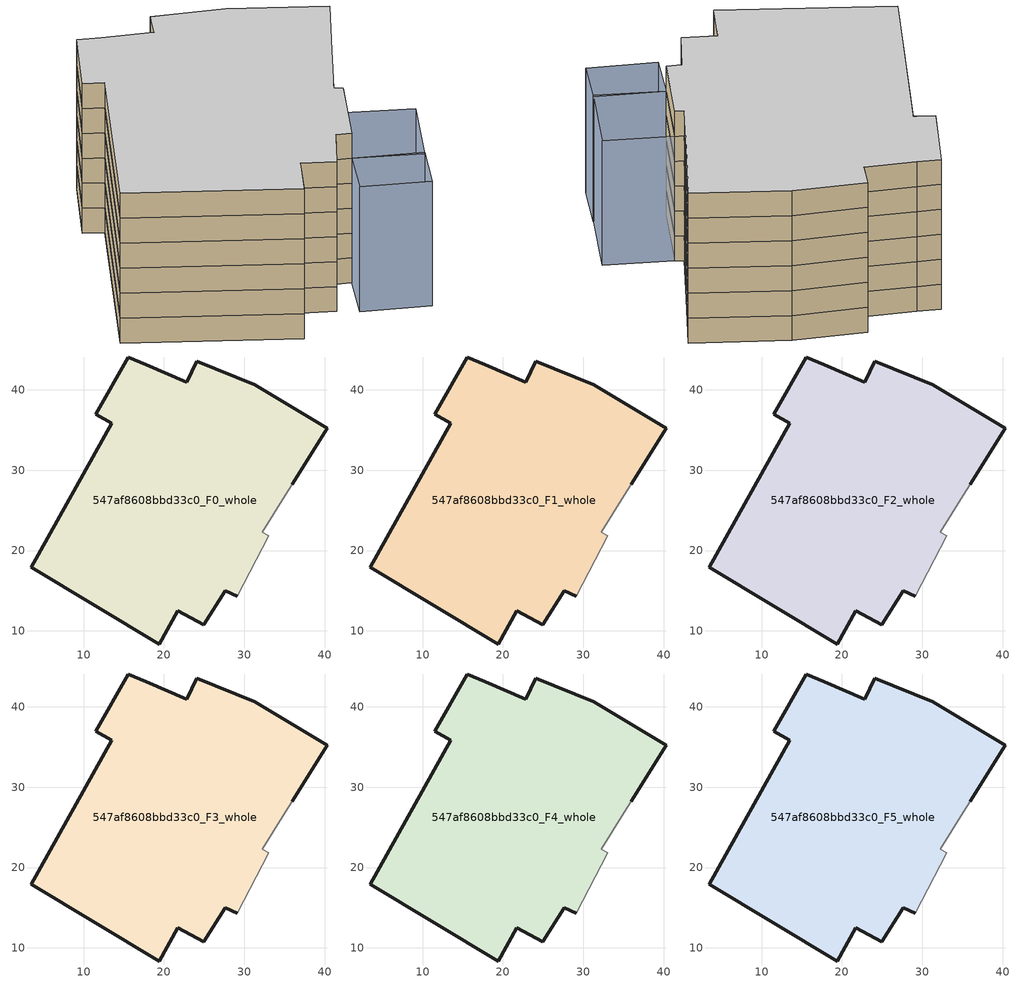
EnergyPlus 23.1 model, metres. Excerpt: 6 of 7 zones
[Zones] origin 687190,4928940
547af8608bbd33c0_F0_whole
 floor ground (EU_floor_Construction): 40.3,35.25 35.94,28.25 35.09,26.89 32.21,22.31 33.03,21.82 29.15,14.32 27.64,15.03 24.95,10.75 21.72,12.53 19.41,8.37 3.5,17.92 13.51,35.87 11.53,36.99 15.53,44.1 17.82,43.11 22.85,40.94 24.08,43.56 31.3,40.64 z0
 wall outside (EU_wall_Construction): 35.94,28.25 40.3,35.25 31.3,40.64 24.08,43.56 22.85,40.94 17.82,43.11 15.53,44.1 11.53,36.99 13.51,35.87 3.5,17.92 19.41,8.37 21.72,12.53 24.95,10.75 27.64,15.03 29.15,14.32 z0:3
 wall adiabatic (EU_wall_Construction): 29.15,14.32 33.03,21.82 32.21,22.31 35.09,26.89 35.94,28.25 z0:3
547af8608bbd33c0_F1_whole
 floor to 547af8608bbd33c0_F0_whole (EU_floor_Construction): 40.3,35.25 35.94,28.25 35.09,26.89 32.21,22.31 33.03,21.82 29.15,14.32 27.64,15.03 24.95,10.75 21.72,12.53 19.41,8.37 3.5,17.92 13.51,35.87 11.53,36.99 15.53,44.1 17.82,43.11 22.85,40.94 24.08,43.56 31.3,40.64 z3
 wall outside (EU_wall_Construction): 35.94,28.25 40.3,35.25 31.3,40.64 24.08,43.56 22.85,40.94 17.82,43.11 15.53,44.1 11.53,36.99 13.51,35.87 3.5,17.92 19.41,8.37 21.72,12.53 24.95,10.75 27.64,15.03 29.15,14.32 z3:6
 wall adiabatic (EU_wall_Construction): 29.15,14.32 33.03,21.82 32.21,22.31 35.09,26.89 35.94,28.25 z3:6
547af8608bbd33c0_F2_whole
 floor to 547af8608bbd33c0_F1_whole (EU_floor_Construction): 40.3,35.25 35.94,28.25 35.09,26.89 32.21,22.31 33.03,21.82 29.15,14.32 27.64,15.03 24.95,10.75 21.72,12.53 19.41,8.37 3.5,17.92 13.51,35.87 11.53,36.99 15.53,44.1 17.82,43.11 22.85,40.94 24.08,43.56 31.3,40.64 z6
 wall outside (EU_wall_Construction): 35.94,28.25 40.3,35.25 31.3,40.64 24.08,43.56 22.85,40.94 17.82,43.11 15.53,44.1 11.53,36.99 13.51,35.87 3.5,17.92 19.41,8.37 21.72,12.53 24.95,10.75 27.64,15.03 29.15,14.32 z6:9
 wall adiabatic (EU_wall_Construction): 29.15,14.32 33.03,21.82 32.21,22.31 35.09,26.89 35.94,28.25 z6:9
547af8608bbd33c0_F3_whole
 floor to 547af8608bbd33c0_F2_whole (EU_floor_Construction): 40.3,35.25 35.94,28.25 35.09,26.89 32.21,22.31 33.03,21.82 29.15,14.32 27.64,15.03 24.95,10.75 21.72,12.53 19.41,8.37 3.5,17.92 13.51,35.87 11.53,36.99 15.53,44.1 17.82,43.11 22.85,40.94 24.08,43.56 31.3,40.64 z9
 wall outside (EU_wall_Construction): 35.94,28.25 40.3,35.25 31.3,40.64 24.08,43.56 22.85,40.94 17.82,43.11 15.53,44.1 11.53,36.99 13.51,35.87 3.5,17.92 19.41,8.37 21.72,12.53 24.95,10.75 27.64,15.03 29.15,14.32 z9:12
 wall adiabatic (EU_wall_Construction): 29.15,14.32 33.03,21.82 32.21,22.31 35.09,26.89 35.94,28.25 z9:12
547af8608bbd33c0_F4_whole
 floor to 547af8608bbd33c0_F3_whole (EU_floor_Construction): 40.3,35.25 35.94,28.25 35.09,26.89 32.21,22.31 33.03,21.82 29.15,14.32 27.64,15.03 24.95,10.75 21.72,12.53 19.41,8.37 3.5,17.92 13.51,35.87 11.53,36.99 15.53,44.1 17.82,43.11 22.85,40.94 24.08,43.56 31.3,40.64 z12
 wall outside (EU_wall_Construction): 35.94,28.25 40.3,35.25 31.3,40.64 24.08,43.56 22.85,40.94 17.82,43.11 15.53,44.1 11.53,36.99 13.51,35.87 3.5,17.92 19.41,8.37 21.72,12.53 24.95,10.75 27.64,15.03 29.15,14.32 z12:15
 wall adiabatic (EU_wall_Construction): 29.15,14.32 33.03,21.82 32.21,22.31 35.09,26.89 35.94,28.25 z12:15
547af8608bbd33c0_F5_whole
 floor to 547af8608bbd33c0_F4_whole (EU_floor_Construction): 40.3,35.25 35.94,28.25 35.09,26.89 32.21,22.31 33.03,21.82 29.15,14.32 27.64,15.03 24.95,10.75 21.72,12.53 19.41,8.37 3.5,17.92 13.51,35.87 11.53,36.99 15.53,44.1 17.82,43.11 22.85,40.94 24.08,43.56 31.3,40.64 z15
 wall outside (EU_wall_Construction): 35.94,28.25 40.3,35.25 31.3,40.64 24.08,43.56 22.85,40.94 17.82,43.11 15.53,44.1 11.53,36.99 13.51,35.87 3.5,17.92 19.41,8.37 21.72,12.53 24.95,10.75 27.64,15.03 29.15,14.32 z15:18
 wall adiabatic (EU_wall_Construction): 29.15,14.32 33.03,21.82 32.21,22.31 35.09,26.89 35.94,28.25 z15:18
 ceiling to 547af8608bbd33c0_F6_whole (EU_floor_Construction): 29.15,14.32 33.03,21.82 32.21,22.31 35.09,26.89 35.94,28.25 40.3,35.25 31.3,40.64 24.08,43.56 22.85,40.94 17.82,43.11 15.53,44.1 11.53,36.99 13.51,35.87 3.5,17.92 19.41,8.37 21.72,12.53 24.95,10.75 27.64,15.03 z18
shading: 35.09,26.89 37.09,31.08 / 32.07,22.01 34.51,27.16 / 29.15,14.32 35.86,11.18 / 35.86,11.18 33.58,6.31 / 33.58,6.31 26.88,9.45 / 26.88,9.45 29.15,14.32 / 29.15,14.32 33.03,21.82 / 33.03,21.82 39.59,18.43 / 39.59,18.43 35.71,10.93 / 35.71,10.93 29.15,14.32 z0:15
[Building]
EU S2 Campaign: North Axis=0; Terrain=City; Solar Distribution=FullExterior
[Site:Location]
Bologna: Latitude=44.5; Longitude=11.25; Time Zone=1; Elevation=37
[SizingPeriod:WeatherFileDays]
AnnualSizingPeriod: Begin Month=1; Begin Day of Month=1; End Month=12; End Day of Month=31; Day of Week for Start Day=Monday; Use Weather File Daylight Saving Period=No; Use Weather File Rain and Snow Indicators=No
[MATERIAL]
EU_InternalMass_Material: Roughness=MediumRough; Thickness=0.1; Conductivity=1; Density=1800; Specific Heat=900; Thermal Absorptance=0.9; Solar Absorptance=0.7; Visible Absorptance=0.7
[MATERIAL:NOMASS] Roughness=MediumRough; Thermal Absorptance=0.9; Solar Absorptance=0.7; Visible Absorptance=0.7
Name | Thermal Resistance
EU_wall_NoMass | 0.890213
EU_floor_NoMass | 0.79516
[CONSTRUCTION]
EU_wall_Construction: EU_wall_NoMass
EU_floor_Construction: EU_floor_NoMass
EU_InternalMass_Construction: EU_InternalMass_Material
[ZONE] Type=1; Multiplier=1; Ceiling Height=autocalculate; Volume=2266.39; Floor Area=autocalculate; Part of Total Floor Area=Yes
547af8608bbd33c0_F0_whole; 547af8608bbd33c0_F1_whole; 547af8608bbd33c0_F2_whole; 547af8608bbd33c0_F3_whole; 547af8608bbd33c0_F4_whole; 547af8608bbd33c0_F5_whole
[INTERNALMASS] Construction=EU_InternalMass_Construction; Surface Area=613.15
Name | Zone or ZoneList
547af8608bbd33c0_F0_whole_EU_InternalMass | 547af8608bbd33c0_F0_whole
547af8608bbd33c0_F1_whole_EU_InternalMass | 547af8608bbd33c0_F1_whole
547af8608bbd33c0_F2_whole_EU_InternalMass | 547af8608bbd33c0_F2_whole
547af8608bbd33c0_F3_whole_EU_InternalMass | 547af8608bbd33c0_F3_whole
547af8608bbd33c0_F4_whole_EU_InternalMass | 547af8608bbd33c0_F4_whole
547af8608bbd33c0_F5_whole_EU_InternalMass | 547af8608bbd33c0_F5_whole
[OTHEREQUIPMENT] Fuel Type=Electricity; Design Level Calculation Method=Watts/Area; Power per Zone Floor Area=1; Fraction Latent=0; Fraction Radiant=0; Fraction Lost=0; Carbon Dioxide Generation Rate=0; EndUse Subcategory=EU_Step8_InternalGains
Name | Zone or ZoneList or Space or SpaceList | Schedule
EU_Step8_InternalGain_547af8608bbd33c0_F0_whole_f000 | 547af8608bbd33c0_F0_whole | EU_Step8_GainSchedule_547af8608bbd33c0_F0_whole_f000
EU_Step8_InternalGain_547af8608bbd33c0_F1_whole_f000 | 547af8608bbd33c0_F1_whole | EU_Step8_GainSchedule_547af8608bbd33c0_F1_whole_f000
EU_Step8_InternalGain_547af8608bbd33c0_F2_whole_f000 | 547af8608bbd33c0_F2_whole | EU_Step8_GainSchedule_547af8608bbd33c0_F2_whole_f000
EU_Step8_InternalGain_547af8608bbd33c0_F3_whole_f000 | 547af8608bbd33c0_F3_whole | EU_Step8_GainSchedule_547af8608bbd33c0_F3_whole_f000
EU_Step8_InternalGain_547af8608bbd33c0_F4_whole_f000 | 547af8608bbd33c0_F4_whole | EU_Step8_GainSchedule_547af8608bbd33c0_F4_whole_f000
EU_Step8_InternalGain_547af8608bbd33c0_F5_whole_f000 | 547af8608bbd33c0_F5_whole | EU_Step8_GainSchedule_547af8608bbd33c0_F5_whole_f000
[ZONEVENTILATION:DESIGNFLOWRATE] Schedule=EU_AlwaysOn; Design Flow Rate Calculation Method=AirChanges/Hour; Air Changes per Hour=0.718634; Ventilation Type=Natural; Fan Pressure Rise=0; Fan Total Efficiency=1; Constant Term Coefficient=1; Temperature Term Coefficient=0; Velocity Term Coefficient=0; Velocity Squared Term Coefficient=0; Minimum Indoor Temperature=-100; Maximum Indoor Temperature=100; Delta Temperature=-100; Minimum Outdoor Temperature=-100; Maximum Outdoor Temperature=100; Maximum Wind Speed=40
Name | Zone or ZoneList or Space or SpaceList
EU_ConstantAir_547af8608bbd33c0_F0_whole | 547af8608bbd33c0_F0_whole
EU_ConstantAir_547af8608bbd33c0_F1_whole | 547af8608bbd33c0_F1_whole
EU_ConstantAir_547af8608bbd33c0_F2_whole | 547af8608bbd33c0_F2_whole
EU_ConstantAir_547af8608bbd33c0_F3_whole | 547af8608bbd33c0_F3_whole
EU_ConstantAir_547af8608bbd33c0_F4_whole | 547af8608bbd33c0_F4_whole
EU_ConstantAir_547af8608bbd33c0_F5_whole | 547af8608bbd33c0_F5_whole
[HVACTEMPLATE:THERMOSTAT] Constant Heating Setpoint=20; Constant Cooling Setpoint=50
EU_HeatOnly_547af8608bbd33c0_F0_whole; EU_HeatOnly_547af8608bbd33c0_F1_whole; EU_HeatOnly_547af8608bbd33c0_F2_whole; EU_HeatOnly_547af8608bbd33c0_F3_whole; EU_HeatOnly_547af8608bbd33c0_F4_whole; EU_HeatOnly_547af8608bbd33c0_F5_whole; EU_HeatOnly_547af8608bbd33c0_F6_whole
[HVACTEMPLATE:ZONE:IDEALLOADSAIRSYSTEM] System Availability Schedule=EU_AlwaysOn; Maximum Heating Supply Air Temperature=50; Minimum Cooling Supply Air Temperature=13; Maximum Heating Supply Air Humidity Ratio=0.0156; Minimum Cooling Supply Air Humidity Ratio=0.0077; Heating Limit=NoLimit; Cooling Limit=NoLimit; Heating Availability Schedule=EU_AlwaysOn; Cooling Availability Schedule=EU_CoolingOff; Dehumidification Control Type=ConstantSensibleHeatRatio; Cooling Sensible Heat Ratio=0.7; Dehumidification Setpoint=60; Humidification Control Type=None; Humidification Setpoint=30; Outdoor Air Method=None; Outdoor Air Flow Rate per Person=0.00944; Outdoor Air Flow Rate per Zone Floor Area=0; Outdoor Air Flow Rate per Zone=0; Demand Controlled Ventilation Type=None; Outdoor Air Economizer Type=NoEconomizer; Heat Recovery Type=None; Sensible Heat Recovery Effectiveness=0.7; Latent Heat Recovery Effectiveness=0.65
Name | Template Thermostat
547af8608bbd33c0_F0_whole | EU_HeatOnly_547af8608bbd33c0_F0_whole
547af8608bbd33c0_F1_whole | EU_HeatOnly_547af8608bbd33c0_F1_whole
547af8608bbd33c0_F2_whole | EU_HeatOnly_547af8608bbd33c0_F2_whole
547af8608bbd33c0_F3_whole | EU_HeatOnly_547af8608bbd33c0_F3_whole
547af8608bbd33c0_F4_whole | EU_HeatOnly_547af8608bbd33c0_F4_whole
547af8608bbd33c0_F5_whole | EU_HeatOnly_547af8608bbd33c0_F5_whole
[SIZING:ZONE] Zone Cooling Design Supply Air Temperature Input Method=SupplyAirTemperature; Zone Cooling Design Supply Air Temperature=13; Zone Heating Design Supply Air Temperature Input Method=SupplyAirTemperature; Zone Heating Design Supply Air Temperature=50; Zone Cooling Design Supply Air Humidity Ratio=0.008; Zone Heating Design Supply Air Humidity Ratio=0.008; Cooling Design Air Flow Method=DesignDay; Cooling Design Air Flow Rate=0; Cooling Minimum Air Flow per Zone Floor Area=0.000762; Cooling Minimum Air Flow=0; Cooling Minimum Air Flow Fraction=0.2; Heating Design Air Flow Method=DesignDay; Heating Design Air Flow Rate=0; Heating Maximum Air Flow per Zone Floor Area=0.002032; Heating Maximum Air Flow=0.141576; Heating Maximum Air Flow Fraction=0.3; Account for Dedicated Outdoor Air System=No; Dedicated Outdoor Air System Control Strategy=NeutralSupplyAir; Dedicated Outdoor Air Low Setpoint Temperature for Design=autosize; Dedicated Outdoor Air High Setpoint Temperature for Design=autosize; Zone Load Sizing Method=Sensible Load Only No Latent Load; Zone Latent Cooling Design Supply Air Humidity Ratio Input Method=HumidityRatioDifference; Zone Cooling Design Supply Air Humidity Ratio Difference=0.005; Zone Latent Heating Design Supply Air Humidity Ratio Input Method=HumidityRatioDifference; Zone Humidification Design Supply Air Humidity Ratio Difference=0.005
547af8608bbd33c0_F0_whole; 547af8608bbd33c0_F1_whole; 547af8608bbd33c0_F2_whole; 547af8608bbd33c0_F3_whole; 547af8608bbd33c0_F4_whole; 547af8608bbd33c0_F5_whole
[SCHEDULE:CONSTANT]
Name | Hourly Value
EU_AlwaysOn | 1
EU_CoolingOff | 0
[SCHEDULE:FILE] Column Number=1; Rows to Skip at Top=0; Number of Hours of Data=8760; Column Separator=Comma; Interpolate to Timestep=No; Minutes per Item=60; Adjust Schedule for Daylight Savings=Yes
Name | File
EU_Step8_GainSchedule_547af8608bbd33c0_F0_whole_f000 | ../../schedules/547af8608bbd33c0/547af8608bbd33c0_F0_whole_f000_gain.csv
EU_Step8_GainSchedule_547af8608bbd33c0_F1_whole_f000 | ../../schedules/547af8608bbd33c0/547af8608bbd33c0_F1_whole_f000_gain.csv
EU_Step8_GainSchedule_547af8608bbd33c0_F2_whole_f000 | ../../schedules/547af8608bbd33c0/547af8608bbd33c0_F2_whole_f000_gain.csv
EU_Step8_GainSchedule_547af8608bbd33c0_F3_whole_f000 | ../../schedules/547af8608bbd33c0/547af8608bbd33c0_F3_whole_f000_gain.csv
EU_Step8_GainSchedule_547af8608bbd33c0_F4_whole_f000 | ../../schedules/547af8608bbd33c0/547af8608bbd33c0_F4_whole_f000_gain.csv
EU_Step8_GainSchedule_547af8608bbd33c0_F5_whole_f000 | ../../schedules/547af8608bbd33c0/547af8608bbd33c0_F5_whole_f000_gain.csv
